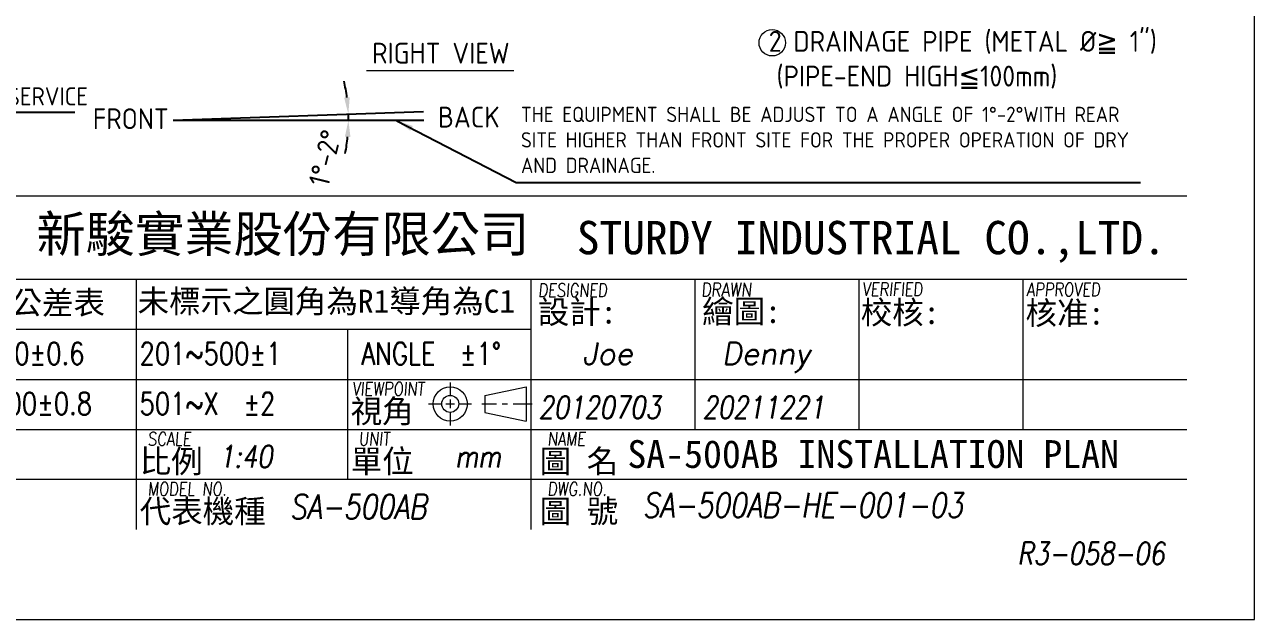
# Model space of a CAD drawing. Header units: millimetres. Extents: x -209823 to -198103, y -6455 to 1785.
# Drawn here: x -202528 to -198103, y -6455 to -4315 of the extents above; entities that cross this region are included whole.
import ezdxf

# ---------------------------------------------------------------- set-up
doc = ezdxf.new("R2010")
doc.units = ezdxf.units.MM
doc.layers.get('0').update_dxf_attribs({"lineweight": 25})
for name, color, linetype, lineweight in [('D', 3, 'Continuous', 13), ('F', 7, 'Continuous', 15), ('T', 4, 'Continuous', 15)]:
    doc.layers.add(name, color=color, linetype=linetype, lineweight=lineweight)
doc.styles.get("Standard").update_dxf_attribs({"font": 'KAIU.TTF'})
doc.styles.add('STU25', font='isocp2.shx')
doc.styles.add('Text', font='romans.shx', dxfattribs={"width": 0.8, "oblique": 10})
doc.dimstyles.new('STU25', dxfattribs={"dimscale": 30, "dimtxt": 2.5, "dimasz": 2, "dimexe": 0.6, "dimexo": 1, "dimgap": 1, "dimtad": 1, "dimdsep": 46, "dimtxsty": 'STU25', "dimcen": 2, "dimazin": 2, "dimtfac": 1, "dimtmove": 0, "dimatfit": 3, "dimfxl": 0, "dimtolj": 1, "dimtzin": 0, "dimarcsym": 0})
doc.dimstyles.new('STU25$7', dxfattribs={"dimscale": 30, "dimtxt": 2.5, "dimasz": 2, "dimexe": 1.25, "dimexo": 0.625, "dimgap": 1, "dimtad": 0, "dimdec": 4, "dimdsep": 46, "dimtxsty": 'STU25', "dimcen": 2.5, "dimazin": 2, "dimtfac": 1, "dimtdec": 4, "dimtmove": 0, "dimatfit": 3, "dimfxl": 0, "dimtolj": 1, "dimtzin": 0, "dimarcsym": 0})

# ---------------------------------------------------------------- blocks, each defined once
blk = doc.blocks.new('*D16')
at = {"layer": 'D', "color": 0, "linetype": 'Continuous', "lineweight": -2}
for start, end in [(7.4579, 12.9157), (0, 2), (349.0843, 354.5421)]:
    blk.add_arc((-201992.9, -4659.2), 630.1, start, end, dxfattribs=at)
at = {"layer": 'D', "color": 0}
for points in [[(-201378.1, -4578.2), (-201358.1, -4576.5), (-201363.2, -4637.2)], [(-201355.6, -4719.6), (-201375.6, -4718.6), (-201362.8, -4659.2)]]:
    blk.add_solid(points, dxfattribs=at)
at = {"layer": 'Defpoints', "color": 0}
for p in [(-201362.9, -4644.5), (-201092.4, -4627.7), (-201992.9, -4659.2), (-201992.9, -4659.2), (-201091.9, -4659.2)]:
    blk.add_point(p, dxfattribs=at)
at = {"layer": 'D', "color": 0, "insert": (-201447, -4795.1), "char_height": 75, "attachment_point": 5, "rotation": 76.0134, "style": 'STU25'}
blk.add_mtext('1%%D-2%%D', dxfattribs=at)
blk = doc.blocks.new('新駿LOGO')
at = {"attachment_point": 1, "style": 'STU25'}
for s, insert, char_height in [('{\\f標楷體|b0|i0|c136|p65;新駿實業股份有限公司}', (-504.12, -439.33), 3.25), ('{\\f標楷體|b0|i0|c136|p65;STURDY\\H0.9667x; \\H1.034x;INDUSTRIAL CO.,LTD.}', (-455.51, -439.78), 3)]:
    blk.add_mtext(s, dxfattribs=dict(at, insert=insert, char_height=char_height))
blk = doc.blocks.new('H421')
at = {"layer": 'F', "color": 7}
for p, q in [((155.91, 38.09), (286.91, 38.09)), ((211.36, 38.09), (286.91, 38.09)), ((155.91, 30.59), (286.91, 30.59)), ((192.41, 30.59), (192.41, 17.09)), ((242.66, 30.59), (242.66, 17.09)), ((257.41, 30.59), (257.41, 17.09)), ((272.16, 30.59), (272.16, 17.09)), ((155.91, 26.09), (227.91, 26.09)), ((211.41, 26.09), (211.41, 17.09)), ((155.91, 21.59), (286.91, 21.59)), ((214.91, 21.59), (286.91, 21.59)), ((227.91, 21.59), (286.91, 21.59)), ((155.91, 17.09), (286.91, 17.09)), ((211.41, 17.09), (211.41, 12.59)), ((227.91, 17.09), (227.91, 8.09)), ((286.91, 12.59), (155.91, 12.59))]:
    blk.add_line(p, q, dxfattribs=at)
at = {"layer": 'F'}
for p, q in [((227.91, 30.59), (227.91, 17.09)), ((192.41, 17.09), (192.41, 8.09))]:
    blk.add_line(p, q, dxfattribs=at)
at = {"layer": 'F', "color": 0}
for p, q in [((220.66, 21.32), (220.66, 20.14)), ((223.77, 20.14), (227.5, 20.92)), ((223.77, 20.14), (223.77, 18.62)), ((227.5, 20.92), (227.5, 17.84)), ((218.72, 19.38), (219.89, 19.38)), ((220.27, 19.38), (221.04, 19.38)), ((220.66, 19.77), (220.66, 19)), ((221.42, 19.38), (222.57, 19.38)), ((223.49, 19.38), (224.81, 19.38)), ((225.34, 19.38), (225.81, 19.38)), ((226.31, 19.38), (228.03, 19.38)), ((220.66, 18.62), (220.66, 17.45)), ((223.77, 18.62), (227.5, 17.84))]:
    blk.add_line(p, q, dxfattribs=at)
for radius in [1.54, 0.762]:
    blk.add_circle((220.66, 19.38), radius, dxfattribs=at)
blk.add_blockref('新駿LOGO', (687.56, 475.62))
at = {"layer": 'F', "lineweight": -3}
for s, height, p in [('未標示之圓角為R1導角為C1', 2.0757, (192.54, 27.58)), ('未標註者一般公差表', 2.076, (164.12, 27.45)), ('設計:', 2.076, (228.54, 26.61)), ('繪圖:', 2.076, (243.32, 26.66)), ('校核:', 2.076, (257.59, 26.57)), ('核准:', 2.076, (272.41, 26.52)), ('視角', 2.076, (211.71, 17.69)), ('比例', 2.076, (192.73, 13.19)), ('單位', 2.076, (211.71, 13.19)), ('圖 名', 2.076, (228.7, 13.19)), ('代表機種', 2.076, (192.73, 8.69)), ('圖 號', 2.076, (228.7, 8.69))]:
    blk.add_text(s, height=height, dxfattribs=at).set_placement(p)
at = {"layer": 'F', "color": 1, "lineweight": 15, "style": 'Text', "oblique": 5, "width": 0.8}
for s, height, p in [('DESIGNED', 1.2, (228.57, 29.01)), ('DRAWN', 1.245, (243.23, 29.03)), ('VERIFIED', 1.2, (257.72, 29.09)), ('APPROVED', 1.2, (272.5, 29.06)), ('VIEWPOINT', 1.2, (211.83, 20.13)), ('SCALE', 1.2, (193.44, 15.63)), ('UNIT', 1.2, (212.42, 15.63)), ('NAME', 1.2, (229.41, 15.63)), ('MODEL NO.', 1.2, (193.44, 11.13)), ('DWG.NO.', 1.2, (229.41, 11.13))]:
    blk.add_text(s, height=height, dxfattribs=at).set_placement(p)
at = {"layer": 'F', "lineweight": 20, "style": 'Text', "width": 0.8}
for s, p in [('51~100±0.6', (174.32, 22.91)), ('201~500±1', (192.72, 22.91)), ('ANGLE  ±1%%D', (212.68, 22.91)), ('101~200±0.8', (173.63, 18.41)), ('501~X  ±2', (192.72, 18.41))]:
    blk.add_text(s, height=2, dxfattribs=at).set_placement(p)

msp = doc.modelspace()

# ---------------------------------------------------------------- linework, layer by layer
at = {"linetype": 'Continuous'}
for q in [(-201092.435, -4627.706), (-201091.886, -4659.15)]:
    msp.add_line((-201992.886, -4659.15), q, dxfattribs=at)
at = {"layer": 'D'}
msp.add_line((-201297.787, -4480.725), (-200768.191, -4480.725), dxfattribs=at)
msp.add_circle((-199837.892, -4380.499), 47.5, dxfattribs=at)
at = {"layer": 'F', "color": 6}
msp.add_lwpolyline([(-209822.993, 1784.954), (-209822.993, -6455.046), (-198102.993, -6455.046), (-198102.993, 1784.954)], close=True, dxfattribs=at)
msp.add_lwpolyline([(-209822.993, 1784.954), (-209822.993, -6455.046), (-198102.993, -6455.046), (-198102.993, 1784.954)], close=True, dxfattribs=at)

# ---------------------------------------------------------------- block references
at = {"xscale": 40, "yscale": 40, "zscale": 40}
msp.add_blockref('H421', (-209822.993, -6455.046), dxfattribs=at)

# ---------------------------------------------------------------- texts
at = {"layer": 'D', "color": 4}
msp.add_text('SA-500AB INSTALLATION PLAN', height=100, dxfattribs=at).set_placement((-200359.069, -5910.126))
at = {"layer": 'D', "color": 11, "insert": (-199850.343, -4337.934), "char_height": 75, "attachment_point": 1, "style": 'STU25'}
msp.add_mtext('{\\C3;2 DRAINAGE PIPE (METAL %%c\\f新細明體|b0|i0|c136|p16;≧\\Fisocp2.shx; 1") \\P\\f????|b0|i0|c0|p16; \\Fisocp2.shx;(PIPE-END HIGH\\f新細明體|b0|i0|c136|p16;≦\\Fisocp2.shx;100mm)}', dxfattribs=at)
at = {"layer": 'D', "color": 11, "attachment_point": 1}
for s, insert, char_height in [('{\\Fisocp2.shx;RIGHT VIEW}', (-201277.706, -4380.389), 75), ('{\\Fisocp2.shx;\\C3;MIN. SPACE FOR SERVICE}', (-203217.021, -4540.791), 65), ('{\\Fisocp2.shx;\\C3;THE EQUIPMENT SHALL BE ADJUST TO A ANGLE OF 1%%d-2%%dWITH REAR \\PSITE HIGHER THAN FRONT SITE FOR THE PROPER OPERATION OF DRY \\PAND DRAINAGE.}', (-200741.892, -4610.78), 55)]:
    msp.add_mtext(s, dxfattribs=dict(at, insert=insert, char_height=char_height))
at = {"layer": 'D', "linetype": 'Continuous', "char_height": 75, "width": 218.181, "attachment_point": 1}
for s, insert in [('{\\Fisocp2.shx;FRONT}', (-202282.529, -4616.307)), ('{\\Fisocp2.shx;BACK}', (-201040.581, -4610.475))]:
    msp.add_mtext(s, dxfattribs=dict(at, insert=insert))
at = {"layer": 'T', "lineweight": 20, "style": 'Text', "oblique": 10}
for s, p in [('Joe', (-200521.223, -5538.457)), ('Denny', (-200018.952, -5538.457))]:
    msp.add_text(s, height=80, dxfattribs=at).set_placement(p)
at = {"layer": 'T', "lineweight": 20, "style": 'Text', "oblique": 10, "width": 0.8}
for s, height, p in [('20120703', 80, (-200678.84, -5732.157)), ('20211221', 80, (-200088.84, -5732.157)), ('1:40', 80, (-201828.753, -5908.937)), ('mm', 80, (-200978.428, -5908.71)), ('SA-500AB', 88, (-201573.678, -6093.472)), ('SA-500AB-HE-001-03', 88, (-200304.541, -6087.878))]:
    msp.add_text(s, height=height, dxfattribs=at).set_placement(p)
at = {"layer": 'T', "linetype": 'Continuous', "lineweight": 20, "insert": (-198955.589, -6177.692), "char_height": 80, "attachment_point": 1, "style": 'Text'}
msp.add_mtext('{R3-058-06}', dxfattribs=at)

# ---------------------------------------------------------------- dimensions: what is measured, and where the dimension line sits
at = {"layer": 'D', "linetype": 'Continuous'}
dim = msp.add_angular_dim_2l(base=(-201362.947, -4644.488), line1=((-201992.886, -4659.15), (-201091.886, -4659.15)), line2=((-201992.886, -4659.15), (-201092.435, -4627.706)), text='1%%D-2%%D', dimstyle='STU25', override={"dimtxsty": 'STU25'}, dxfattribs=at)
dim.commit()
dim.dimension.update_dxf_attribs({"geometry": '*D16', "text_midpoint": (-201381.458, -4811.444), "dimtype": 162})

# ---------------------------------------------------------------- leaders
at = {"layer": 'D'}
for points in [[(-203466.981, -4501.843), (-203242.703, -4629.927), (-202347.122, -4629.927)], [(-201188.944, -4660.936), (-200758.741, -4883.673), (-198512.778, -4883.673)]]:
    msp.add_leader(points, dimstyle='STU25$7', override={"dimgap": 1, "dimtad": 0}, dxfattribs=at)

doc.saveas('drawing.dxf')
